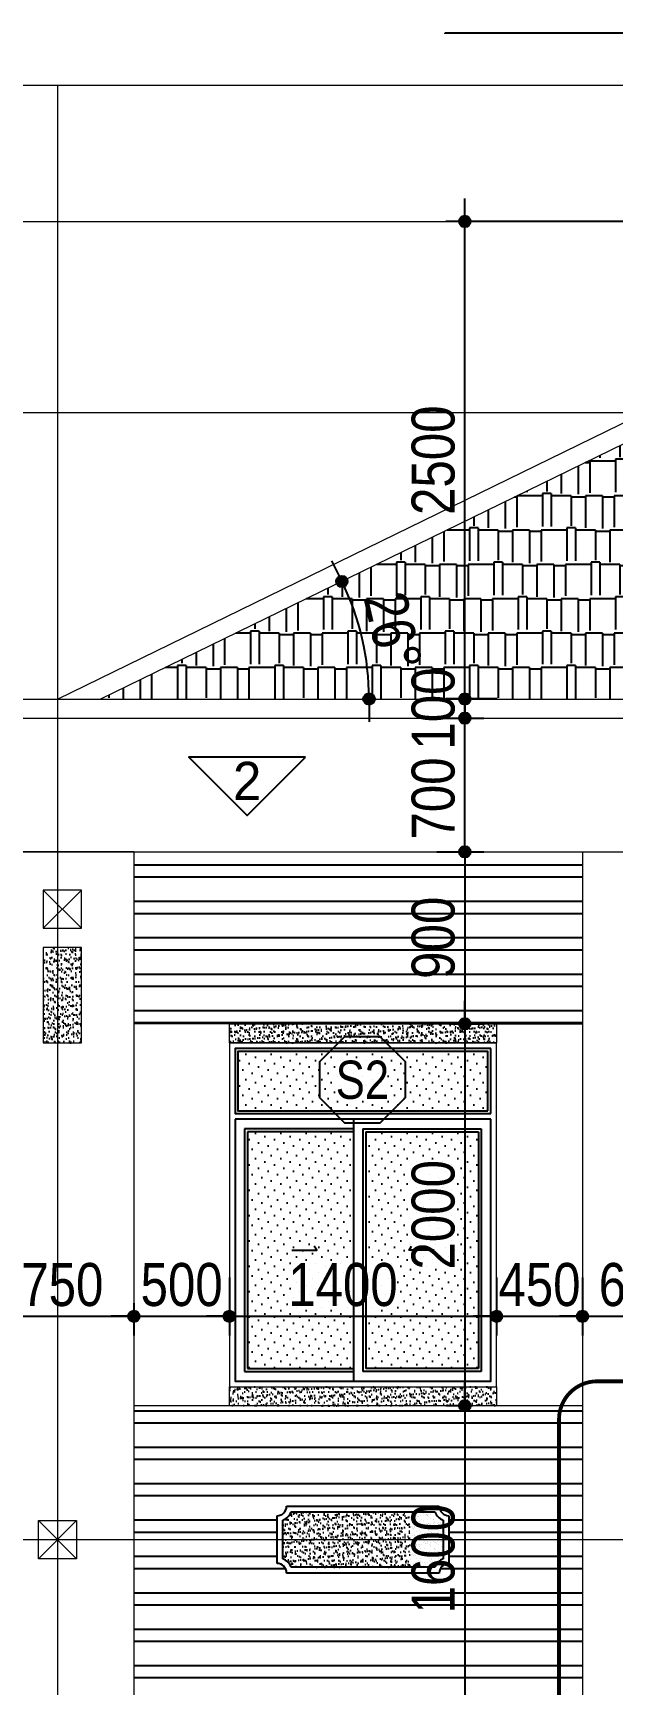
# Model space of a CAD drawing. Extents: x -79995 to 347433, y -157641 to 104789.
# Drawn here: x -13230 to -10192, y -23305 to -14658 of the extents above; entities that cross this region are included whole.
import ezdxf
from ezdxf.enums import TextEntityAlignment as Align

# ---------------------------------------------------------------- set-up
doc = ezdxf.new("R2010")
doc.units = 0
doc.linetypes.add('ACAD_ISO10W100', pattern=[18, 12, -3, 0, -3])
doc.linetypes.add('DASHED2', pattern=[0.375, 0.25, -0.125])
doc.layers.get('DEFPOINTS').update_dxf_attribs({"linetype": 'CONTINUOUS'})
for name, color, linetype in [('daucat', 220, 'CONTINUOUS'), ('DIM', 1, 'CONTINUOUS'), ('DOOR', 20, 'CONTINUOUS'), ('HACTH', 8, 'CONTINUOUS'), ('HATCH', 8, 'CONTINUOUS'), ('HATCHNGOI', 22, 'CONTINUOUS'), ('KINH 1', 142, 'CONTINUOUS'), ('netthay', 2, 'CONTINUOUS'), ('TAGS', 60, 'CONTINUOUS'), ('TEXT', 7, 'CONTINUOUS')]:
    doc.layers.add(name, color=color, linetype=linetype)
doc.layers.add('NET-THAY', color=2, linetype='CONTINUOUS', lineweight=13)
doc.layers.add('TRUC', color=24, linetype='CONTINUOUS', lineweight=0)
doc.styles.add('AVO', font='')
doc.styles.add('HEL-CONDENSE', font='')
doc.styles.add('VNI-HELVE-CONDENSEN', font='')
doc.styles.get('AVO').set_extended_font_data('VNI-Avo')
doc.styles.get('HEL-CONDENSE').set_extended_font_data('VNI-Helve-Condense')
doc.styles.get('VNI-HELVE-CONDENSEN').set_extended_font_data('VNI-Helve-Condense')
doc.dimstyles.new('D100', dxfattribs={"dimtxt": 225, "dimasz": 1.2, "dimexe": 100, "dimexo": 0, "dimgap": 50, "dimtad": 1, "dimdec": 0, "dimzin": 13, "dimdsep": 46, "dimtxsty": 'HEL-CONDENSE', "dimblk": 'D50', "dimcen": 0, "dimclrd": 1, "dimclre": 1, "dimclrt": 7, "dimadec": 0, "dimazin": 0, "dimtfac": 1, "dimtdec": 0, "dimtmove": 0, "dimatfit": 3, "dimldrblk": 'D50', "dimfxl": 1, "dimtolj": 1, "dimtzin": 13, "dimarcsym": 0})
pattern_1 = [(180, (-175482.64, -528282.38), (-1e-14, -190.5), []), (180, (-175546.14, -528218.88), (-1e-14, -190.5), [])]
pattern_2 = [(37.5, (-1312078.223, -316844.446), (-1.2000235, 36.7059928), [0, -28.956, 0, -32.385, 0, -30.95625]), (7.5, (-1312078.223, -316844.446), (33.7142462, 53.7618825), [0, -15.621, 0, -26.0985, 0, -10.00125]), (327.5, (-1312101.654, -316844.446), (59.3244278, 0.10778885), [0, -9.525, 0, -34.29, 0, -44.7675]), (317.5, (-1312101.654, -316844.446), (57.266734, 16.7196992), [0, -4.7625, 0, -22.479, 0, -25.7175])]

# ---------------------------------------------------------------- blocks, each defined once
blk = doc.blocks.new('KH-CUADI')
at = {"layer": 'TAGS'}
blk.add_lwpolyline([(-124, 300), (-300, 124), (-300, -124), (-124, -300), (124, -300), (300, -124), (300, 124), (124, 300)], close=True, dxfattribs=at)
at = {"layer": 'TAGS', "style": 'VNI-HELVE-CONDENSEN'}
blk.add_attdef('D', text='', height=300, dxfattribs=at).set_placement((0, 0), align=Align.MIDDLE)
blk = doc.blocks.new('A$C5F62150E')
at = {"layer": 'KINH 1'}
h = blk.add_hatch(dxfattribs=at)
h.set_pattern_fill('DOTS', color=256, scale=750, angle=45, style=0)
h.set_pattern_definition([(45, (0, 0), (-16.5728, 49.71845), [0, -46.875])])
h.paths.add_polyline_path([(2528.9, 1072.2), (1218.9, 1072.2), (1218.9, 762.2), (2528.9, 762.2)])
h.paths.add_polyline_path([(1823.9, 652.2), (1268.9, 652.2), (1268.9, -587.8), (1823.9, -587.8)])
h.paths.add_polyline_path([(2478.9, 652.2), (1888.9, 652.2), (1888.9, -587.8), (2478.9, -587.8)])
at = {"layer": 'DOOR'}
for p, q in [((2543.9, 747.2), (2543.9, 1087.2)), ((2543.9, 717.2), (1203.9, 717.2)), ((1823.9, 717.2), (1823.9, -652.8)), ((1823.9, 667.2), (1253.9, 667.2)), ((1253.9, 667.2), (1253.9, -602.8)), ((1873.9, 667.2), (1873.9, -602.8)), ((1873.9, 667.2), (2493.9, 667.2)), ((2493.9, 667.2), (2493.9, -602.8)), ((1253.9, -602.8), (1823.9, -602.8)), ((2493.9, -602.8), (1873.9, -602.8))]:
    blk.add_line(p, q, dxfattribs=at)
at = {"layer": 'DOOR', "color": 8}
for p, q in [((1823.9, 652.2), (1268.9, 652.2)), ((1268.9, 652.2), (1268.9, -587.8)), ((1888.9, 652.2), (1888.9, -587.8)), ((1888.9, 652.2), (2478.9, 652.2)), ((2478.9, 652.2), (2478.9, -587.8)), ((1268.9, -587.8), (1823.9, -587.8)), ((2478.9, -587.8), (1888.9, -587.8))]:
    blk.add_line(p, q, dxfattribs=at)
at = {"layer": 'DOOR'}
for points in [[(2543.9, 1087.2), (1203.9, 1087.2), (1203.9, 747.2), (2543.9, 747.2)], [(1203.9, 717.2), (1203.9, -652.8), (2543.9, -652.8), (2543.9, 717.2)], [(1501.6, 32.3), (1632, 32.3), (1618.7, 53)], [(2246.2, 32.3), (2115.8, 32.3), (2129.1, 53)]]:
    blk.add_lwpolyline(points, dxfattribs=at)
at = {"layer": 'DOOR', "color": 8}
blk.add_lwpolyline([(2528.9, 762.2), (2528.9, 1072.2), (1218.9, 1072.2), (1218.9, 762.2), (2528.9, 762.2)], close=True, dxfattribs=at)
at = {"layer": 'NET-THAY'}
for p, q in [((1173.9, 1117.2), (2573.9, 1117.2)), ((2573.9, -682.8), (2573.9, 1117.2)), ((1173.9, -682.8), (2573.9, -682.8))]:
    blk.add_line(p, q, dxfattribs=at)
blk.add_lwpolyline([(1173.9, 1117.2), (1173.9, -682.8)], dxfattribs=at)
at = {"layer": 'TAGS', "linetype": 'Continuous'}
ref = blk.add_blockref('KH-CUADI', (1871, 924.3), dxfattribs=dict(at, xscale=0.75, yscale=0.75, zscale=0.75, rotation=180))
ref.add_attrib('D', 'S2', dxfattribs={"color": 7, "height": 200, "style": 'VNI-HELVE-CONDENSEN'}).set_placement((1871, 924.3), align=Align.MIDDLE)
blk = doc.blocks.new('D50')
at = {"layer": 'DIM'}
blk.add_hatch(color=256, dxfattribs=at).paths.add_polyline_path([(25, 0, 1), (-25, 0, 1)])
blk.add_line((25, 0), (100, 0), dxfattribs=at)
blk.add_circle((0, 0), 25, dxfattribs=at)
blk = doc.blocks.new('*D647')
at = {"layer": 'DEFPOINTS', "color": 0, "linetype": 'Continuous', "transparency": 16777216}
for p in [(-13451.5, -21306.1), (-12701.5, -21306.1), (-12701.5, -21375.6)]:
    blk.add_point(p, dxfattribs=at)
at = {"layer": 'DIM', "color": 1, "linetype": 'Continuous', "lineweight": -2, "transparency": 16777216}
for p, q in [((-13451.5, -21306.1), (-13451.5, -21475.6)), ((-12701.5, -21306.1), (-12701.5, -21475.6)), ((-13450.3, -21375.6), (-12702.7, -21375.6))]:
    blk.add_line(p, q, dxfattribs=at)
at = {"layer": 'DIM', "color": 1, "linetype": 'Continuous', "lineweight": -2, "transparency": 16777216, "xscale": 1.199999999999999, "yscale": 1.199999999999999, "zscale": 1.199999999999999, "rotation": 180}
blk.add_blockref('D50', (-13451.5, -21375.6), dxfattribs=at)
at = {"layer": 'DIM', "color": 1, "linetype": 'Continuous', "lineweight": -2, "transparency": 16777216, "xscale": 1.199999999999999, "yscale": 1.199999999999999, "zscale": 1.199999999999999}
blk.add_blockref('D50', (-12701.5, -21375.6), dxfattribs=at)
at = {"layer": 'DIM', "color": 7, "linetype": 'Continuous', "transparency": 16777216, "insert": (-13076.5, -21210.7), "char_height": 225, "attachment_point": 5, "style": 'HEL-CONDENSE'}
blk.add_mtext('\\A1;750', dxfattribs=at)
blk = doc.blocks.new('*D648')
at = {"layer": 'DEFPOINTS', "color": 0, "linetype": 'Continuous', "transparency": 16777216}
for p in [(-12201.5, -21171.9), (-12701.5, -21306.1), (-12201.5, -21375.6)]:
    blk.add_point(p, dxfattribs=at)
at = {"layer": 'DIM', "color": 1, "linetype": 'Continuous', "lineweight": -2, "transparency": 16777216}
for p, q in [((-12201.5, -21171.9), (-12201.5, -21475.6)), ((-12701.5, -21306.1), (-12701.5, -21475.6)), ((-12700.3, -21375.6), (-12202.7, -21375.6))]:
    blk.add_line(p, q, dxfattribs=at)
at = {"layer": 'DIM', "color": 1, "linetype": 'Continuous', "lineweight": -2, "transparency": 16777216, "xscale": 1.199999999999999, "yscale": 1.199999999999999, "zscale": 1.199999999999999, "rotation": 180}
blk.add_blockref('D50', (-12701.5, -21375.6), dxfattribs=at)
at = {"layer": 'DIM', "color": 1, "linetype": 'Continuous', "lineweight": -2, "transparency": 16777216, "xscale": 1.199999999999999, "yscale": 1.199999999999999, "zscale": 1.199999999999999}
blk.add_blockref('D50', (-12201.5, -21375.6), dxfattribs=at)
at = {"layer": 'DIM', "color": 7, "linetype": 'Continuous', "transparency": 16777216, "insert": (-12451.5, -21210.7), "char_height": 225, "attachment_point": 5, "style": 'HEL-CONDENSE'}
blk.add_mtext('\\A1;500', dxfattribs=at)
blk = doc.blocks.new('*D649')
at = {"layer": 'DEFPOINTS', "color": 0, "linetype": 'Continuous', "transparency": 16777216}
for p in [(-12201.5, -21171.9), (-10801.5, -21171.9), (-10801.5, -21375.6)]:
    blk.add_point(p, dxfattribs=at)
at = {"layer": 'DIM', "color": 1, "linetype": 'Continuous', "lineweight": -2, "transparency": 16777216}
for p, q in [((-12201.5, -21171.9), (-12201.5, -21475.6)), ((-10801.5, -21171.9), (-10801.5, -21475.6)), ((-12200.3, -21375.6), (-10802.7, -21375.6))]:
    blk.add_line(p, q, dxfattribs=at)
at = {"layer": 'DIM', "color": 1, "linetype": 'Continuous', "lineweight": -2, "transparency": 16777216, "xscale": 1.199999999999999, "yscale": 1.199999999999999, "zscale": 1.199999999999999, "rotation": 180}
blk.add_blockref('D50', (-12201.5, -21375.6), dxfattribs=at)
at = {"layer": 'DIM', "color": 1, "linetype": 'Continuous', "lineweight": -2, "transparency": 16777216, "xscale": 1.199999999999999, "yscale": 1.199999999999999, "zscale": 1.199999999999999}
blk.add_blockref('D50', (-10801.5, -21375.6), dxfattribs=at)
at = {"layer": 'DIM', "color": 7, "linetype": 'Continuous', "transparency": 16777216, "insert": (-11606.2, -21210.7), "char_height": 225, "attachment_point": 5, "style": 'HEL-CONDENSE'}
blk.add_mtext('\\A1;1400', dxfattribs=at)
blk = doc.blocks.new('*D650')
at = {"layer": 'DEFPOINTS', "color": 0, "linetype": 'Continuous', "transparency": 16777216}
for p in [(-10801.5, -21171.9), (-10351.5, -21171.9), (-10351.5, -21375.6)]:
    blk.add_point(p, dxfattribs=at)
at = {"layer": 'DIM', "color": 1, "linetype": 'Continuous', "lineweight": -2, "transparency": 16777216}
for p, q in [((-10801.5, -21171.9), (-10801.5, -21475.6)), ((-10351.5, -21171.9), (-10351.5, -21475.6)), ((-10800.3, -21375.6), (-10352.7, -21375.6))]:
    blk.add_line(p, q, dxfattribs=at)
at = {"layer": 'DIM', "color": 1, "linetype": 'Continuous', "lineweight": -2, "transparency": 16777216, "xscale": 1.199999999999999, "yscale": 1.199999999999999, "zscale": 1.199999999999999, "rotation": 180}
blk.add_blockref('D50', (-10801.5, -21375.6), dxfattribs=at)
at = {"layer": 'DIM', "color": 1, "linetype": 'Continuous', "lineweight": -2, "transparency": 16777216, "xscale": 1.199999999999999, "yscale": 1.199999999999999, "zscale": 1.199999999999999}
blk.add_blockref('D50', (-10351.5, -21375.6), dxfattribs=at)
at = {"layer": 'DIM', "color": 7, "linetype": 'Continuous', "transparency": 16777216, "insert": (-10576.5, -21210.7), "char_height": 225, "attachment_point": 5, "style": 'HEL-CONDENSE'}
blk.add_mtext('\\A1;450', dxfattribs=at)
blk = doc.blocks.new('*D651')
at = {"layer": 'DEFPOINTS', "color": 0, "linetype": 'Continuous', "transparency": 16777216}
for p in [(-9751.5, -21096.8), (-10351.5, -21171.9), (-9751.5, -21375.6)]:
    blk.add_point(p, dxfattribs=at)
at = {"layer": 'DIM', "color": 1, "linetype": 'Continuous', "lineweight": -2, "transparency": 16777216}
for p, q in [((-9751.5, -21096.8), (-9751.5, -21475.6)), ((-10351.5, -21171.9), (-10351.5, -21475.6)), ((-10350.3, -21375.6), (-9752.7, -21375.6))]:
    blk.add_line(p, q, dxfattribs=at)
at = {"layer": 'DIM', "color": 1, "linetype": 'Continuous', "lineweight": -2, "transparency": 16777216, "xscale": 1.199999999999999, "yscale": 1.199999999999999, "zscale": 1.199999999999999, "rotation": 180}
blk.add_blockref('D50', (-10351.5, -21375.6), dxfattribs=at)
at = {"layer": 'DIM', "color": 1, "linetype": 'Continuous', "lineweight": -2, "transparency": 16777216, "xscale": 1.199999999999999, "yscale": 1.199999999999999, "zscale": 1.199999999999999}
blk.add_blockref('D50', (-9751.5, -21375.6), dxfattribs=at)
at = {"layer": 'DIM', "color": 7, "linetype": 'Continuous', "transparency": 16777216, "insert": (-10051.5, -21210.7), "char_height": 225, "attachment_point": 5, "style": 'HEL-CONDENSE'}
blk.add_mtext('\\A1;600', dxfattribs=at)
blk = doc.blocks.new('*D719')
at = {"layer": 'DEFPOINTS', "color": 0, "linetype": 'Continuous', "transparency": 16777216}
for p in [(-11050.4, -18944.2), (-11050.4, -19844.2), (-10967.6, -19844.2)]:
    blk.add_point(p, dxfattribs=at)
at = {"layer": 'DIM', "color": 1, "linetype": 'Continuous', "lineweight": -2, "transparency": 16777216}
for p, q in [((-11050.4, -18944.2), (-10867.6, -18944.2)), ((-10967.6, -18945.4), (-10967.6, -19843)), ((-11050.4, -19844.2), (-10867.6, -19844.2))]:
    blk.add_line(p, q, dxfattribs=at)
at = {"layer": 'DIM', "color": 1, "linetype": 'Continuous', "lineweight": -2, "transparency": 16777216, "xscale": 1.199999999999999, "yscale": 1.199999999999999, "zscale": 1.199999999999999}
for p, rotation in [((-10967.6, -18944.2), 90), ((-10967.6, -19844.2), 270)]:
    blk.add_blockref('D50', p, dxfattribs=dict(at, rotation=rotation))
at = {"layer": 'DIM', "color": 7, "linetype": 'Continuous', "transparency": 16777216, "insert": (-11132.5, -19394.2), "char_height": 225, "attachment_point": 5, "rotation": 90, "style": 'HEL-CONDENSE'}
blk.add_mtext('\\A1;900', dxfattribs=at)
blk = doc.blocks.new('*D720')
at = {"layer": 'DEFPOINTS', "color": 0, "linetype": 'Continuous', "transparency": 16777216}
for p in [(-11050.4, -19844.2), (-10967.6, -21844.2), (-10967.6, -21844.2)]:
    blk.add_point(p, dxfattribs=at)
at = {"layer": 'DIM', "color": 1, "linetype": 'Continuous', "lineweight": -2, "transparency": 16777216}
for p, q in [((-11050.4, -19844.2), (-10867.6, -19844.2)), ((-10967.6, -19845.4), (-10967.6, -21843)), ((-10967.6, -21844.2), (-11067.6, -21844.2))]:
    blk.add_line(p, q, dxfattribs=at)
at = {"layer": 'DIM', "color": 1, "linetype": 'Continuous', "lineweight": -2, "transparency": 16777216, "xscale": 1.199999999999999, "yscale": 1.199999999999999, "zscale": 1.199999999999999}
for p, rotation in [((-10967.6, -19844.2), 90), ((-10967.6, -21844.2), 270)]:
    blk.add_blockref('D50', p, dxfattribs=dict(at, rotation=rotation))
at = {"layer": 'DIM', "color": 7, "linetype": 'Continuous', "transparency": 16777216, "insert": (-11132.5, -20844.2), "char_height": 225, "attachment_point": 5, "rotation": 90, "style": 'HEL-CONDENSE'}
blk.add_mtext('\\A1;2000', dxfattribs=at)
blk = doc.blocks.new('*D721')
at = {"layer": 'DEFPOINTS', "color": 0, "linetype": 'Continuous', "transparency": 16777216}
for p in [(-10967.6, -21844.2), (-10967.6, -23444.2), (-10967.6, -23444.2)]:
    blk.add_point(p, dxfattribs=at)
at = {"layer": 'DIM', "color": 1, "linetype": 'Continuous', "lineweight": -2, "transparency": 16777216}
for p, q in [((-10967.6, -21844.2), (-11067.6, -21844.2)), ((-10967.6, -21845.4), (-10967.6, -23443)), ((-10967.6, -23444.2), (-11067.6, -23444.2))]:
    blk.add_line(p, q, dxfattribs=at)
at = {"layer": 'DIM', "color": 1, "linetype": 'Continuous', "lineweight": -2, "transparency": 16777216, "xscale": 1.199999999999999, "yscale": 1.199999999999999, "zscale": 1.199999999999999}
for p, rotation in [((-10967.6, -21844.2), 90), ((-10967.6, -23444.2), 270)]:
    blk.add_blockref('D50', p, dxfattribs=dict(at, rotation=rotation))
at = {"layer": 'DIM', "color": 7, "linetype": 'Continuous', "transparency": 16777216, "insert": (-11132.5, -22644.2), "char_height": 225, "attachment_point": 5, "rotation": 90, "style": 'HEL-CONDENSE'}
blk.add_mtext('\\A1;1600', dxfattribs=at)
blk = doc.blocks.new('*D726')
at = {"layer": 'DEFPOINTS', "color": 0, "linetype": 'Continuous', "transparency": 16777216}
for p in [(-11115, -18244.2), (-10967.6, -18244.2), (-11115, -18944.2)]:
    blk.add_point(p, dxfattribs=at)
at = {"layer": 'DIM', "color": 1, "linetype": 'Continuous', "lineweight": -2, "transparency": 16777216}
for p, q in [((-11115, -18244.2), (-10867.6, -18244.2)), ((-10967.6, -18943), (-10967.6, -18245.4)), ((-11115, -18944.2), (-10867.6, -18944.2))]:
    blk.add_line(p, q, dxfattribs=at)
at = {"layer": 'DIM', "color": 1, "linetype": 'Continuous', "lineweight": -2, "transparency": 16777216, "xscale": 1.199999999999999, "yscale": 1.199999999999999, "zscale": 1.199999999999999}
for p, rotation in [((-10967.6, -18244.2), 90), ((-10967.6, -18944.2), 270)]:
    blk.add_blockref('D50', p, dxfattribs=dict(at, rotation=rotation))
at = {"layer": 'DIM', "color": 7, "linetype": 'Continuous', "transparency": 16777216, "insert": (-11132.5, -18665.1), "char_height": 225, "attachment_point": 5, "rotation": 90, "style": 'HEL-CONDENSE'}
blk.add_mtext('\\A1;700', dxfattribs=at)
blk = doc.blocks.new('*D727')
at = {"layer": 'DEFPOINTS', "color": 0, "linetype": 'Continuous', "transparency": 16777216}
for p in [(-10967.6, -18144.2), (-10798.2, -18144.2), (-11115, -18244.2)]:
    blk.add_point(p, dxfattribs=at)
at = {"layer": 'DIM', "color": 1, "linetype": 'Continuous', "lineweight": -2, "transparency": 16777216}
for p, q in [((-10798.2, -18144.2), (-11067.6, -18144.2)), ((-10967.6, -18143), (-10967.6, -18141.8)), ((-10967.6, -18244.2), (-10967.6, -18144.2)), ((-11115, -18244.2), (-10867.6, -18244.2)), ((-10967.6, -18245.4), (-10967.6, -18246.6))]:
    blk.add_line(p, q, dxfattribs=at)
at = {"layer": 'DIM', "color": 1, "linetype": 'Continuous', "lineweight": -2, "transparency": 16777216, "xscale": 1.199999999999999, "yscale": 1.199999999999999, "zscale": 1.199999999999999}
for p, rotation in [((-10967.6, -18144.2), 270), ((-10967.6, -18244.2), 90)]:
    blk.add_blockref('D50', p, dxfattribs=dict(at, rotation=rotation))
at = {"layer": 'DIM', "color": 7, "linetype": 'Continuous', "transparency": 16777216, "insert": (-11132.5, -18194.2), "char_height": 225, "attachment_point": 5, "rotation": 90, "style": 'HEL-CONDENSE'}
blk.add_mtext('\\A1;100', dxfattribs=at)
blk = doc.blocks.new('*D728')
at = {"layer": 'DEFPOINTS', "color": 0, "linetype": 'Continuous', "transparency": 16777216}
for p in [(-10967.6, -15644.2), (-9858.9, -15644.2), (-10798.2, -18144.2)]:
    blk.add_point(p, dxfattribs=at)
at = {"layer": 'DIM', "color": 1, "linetype": 'Continuous', "lineweight": -2, "transparency": 16777216}
for p, q in [((-9858.9, -15644.2), (-11067.6, -15644.2)), ((-10967.6, -18143), (-10967.6, -15645.4)), ((-10798.2, -18144.2), (-11067.6, -18144.2))]:
    blk.add_line(p, q, dxfattribs=at)
at = {"layer": 'DIM', "color": 1, "linetype": 'Continuous', "lineweight": -2, "transparency": 16777216, "xscale": 1.199999999999999, "yscale": 1.199999999999999, "zscale": 1.199999999999999}
for p, rotation in [((-10967.6, -15644.2), 90), ((-10967.6, -18144.2), 270)]:
    blk.add_blockref('D50', p, dxfattribs=dict(at, rotation=rotation))
at = {"layer": 'DIM', "color": 7, "linetype": 'Continuous', "transparency": 16777216, "insert": (-11132.5, -16894.2), "char_height": 225, "attachment_point": 5, "rotation": 90, "style": 'HEL-CONDENSE'}
blk.add_mtext('\\A1;2500', dxfattribs=at)
blk = doc.blocks.new('TUONG-NAM')
at = {"layer": 'TAGS'}
blk.add_lwpolyline([(-453, -453), (453, -453), (0, 0)], close=True, dxfattribs=at)
at = {"layer": 'TAGS', "linetype": 'Continuous', "style": 'AVO'}
blk.add_attdef('KH-TUONG', text='', height=250, dxfattribs=at).set_placement((0, -269), align=Align.MIDDLE_CENTER)
blk = doc.blocks.new('*D751')
at = {"layer": 'DEFPOINTS', "color": 0, "linetype": 'Continuous', "transparency": 16777216}
for p in [(-7952.7, -15744.2), (-11485.6, -17932.7), (-14051.5, -18144.2), (-12873.4, -18144.2), (809.7, -18144.2)]:
    blk.add_point(p, dxfattribs=at)
at = {"layer": 'DIM', "color": 1, "linetype": 'Continuous', "lineweight": -2, "transparency": 16777216}
blk.add_arc((-12873.4, -18144.2), 1403.8, 0.04898, 25.95102, dxfattribs=at)
at = {"layer": 'DIM', "color": 1, "linetype": 'Continuous', "lineweight": -2, "transparency": 16777216, "xscale": 1.199999999999999, "yscale": 1.199999999999999, "zscale": 1.199999999999999}
for p, rotation in [((-11611.7, -17528.8), 115.975511560504), ((-11469.6, -18144.2), 270.024488439497)]:
    blk.add_blockref('D50', p, dxfattribs=dict(at, rotation=rotation))
at = {"layer": 'DIM', "color": 7, "linetype": 'Continuous', "transparency": 16777216, "insert": (-11344.9, -17791.4), "char_height": 225, "attachment_point": 5, "rotation": 283, "style": 'HEL-CONDENSE'}
blk.add_mtext('\\A1;26°', dxfattribs=at)

msp = doc.modelspace()

# ---------------------------------------------------------------- hatches: boundary and pattern name
at = {"layer": 'HACTH'}
h = msp.add_hatch(dxfattribs=at)
h.set_pattern_fill('ANSI32', color=256, scale=20, angle=135, style=0)
h.set_pattern_definition(pattern_1)
h.paths.add_polyline_path([(-801.548, -19844.245), (898.452, -19844.245), (898.452, -18944.245), (-801.548, -18944.245)])
h.paths.add_polyline_path([(-3801.548, -19844.245), (-1401.548, -19844.245), (-1401.548, -18944.245), (-3801.548, -18944.245)])
h.paths.add_polyline_path([(-6801.548, -19844.245), (-4401.548, -19844.245), (-4401.548, -18944.245), (-6801.548, -18944.245)])
h.paths.add_polyline_path([(-9751.548, -19844.245), (-7401.548, -19844.245), (-7401.548, -18944.245), (-9751.548, -18944.245)])
h.paths.add_polyline_path([(-12701.548, -19844.245), (-10351.548, -19844.245), (-10351.548, -18944.245), (-12701.548, -18944.245)])
h = msp.add_hatch(dxfattribs=at)
h.set_pattern_fill('ANSI32', color=256, scale=20, angle=135, style=0)
h.set_pattern_definition(pattern_1)
h.paths.add_polyline_path([(-10351.548, -21844.245), (-12701.548, -21844.245), (-12701.548, -22544.245), (-11951.548, -22544.245), (-11951.548, -22419.245, 0.41421356), (-11901.548, -22369.245), (-11101.548, -22369.245, 0.41421356), (-11051.548, -22419.245), (-11051.548, -22544.245), (-10351.548, -22544.245)])
h.paths.add_polyline_path([(-7401.548, -21844.245), (-9751.548, -21844.245), (-9751.548, -22544.245), (-9051.548, -22544.245), (-9051.548, -22419.245, 0.41421356), (-9001.548, -22369.245), (-8201.548, -22369.245, 0.41421356), (-8151.548, -22419.245), (-8151.548, -22544.245), (-7401.548, -22544.245)])
h.paths.add_polyline_path([(-4401.548, -21844.245), (-6801.548, -21844.245), (-6801.548, -22544.245), (-6051.548, -22544.245), (-6051.548, -22419.245, 0.41421356), (-6001.548, -22369.245), (-5201.548, -22369.245, 0.41421356), (-5151.548, -22419.245), (-5151.548, -22544.245), (-4401.548, -22544.245)])
h.paths.add_polyline_path([(1097.129, -22359.642), (5770.555, -22359.642), (5770.555, -22813.762), (1097.129, -22813.762)], flags=9)
edge = h.paths.add_edge_path()
edge.add_line((-12701.548, -23444.245), (-10351.548, -23444.245))
edge.add_line((-10351.548, -23444.245), (-10351.548, -22544.245))
edge.add_line((-10351.548, -22544.245), (-11051.548, -22544.245))
edge.add_line((-11051.548, -22544.245), (-11051.548, -22669.245))
edge.add_arc((-11051.548, -22719.245), 50, 90, 180)
edge.add_line((-11101.548, -22719.245), (-11901.548, -22719.245))
edge.add_arc((-11951.548, -22719.245), 50, 0, 90)
edge.add_line((-11951.548, -22669.245), (-11951.548, -22544.245))
edge.add_line((-11951.548, -22544.245), (-12701.548, -22544.245))
edge.add_line((-12701.548, -22544.245), (-12701.548, -23444.245))
edge = h.paths.add_edge_path()
edge.add_line((-9751.548, -23444.245), (-7401.548, -23444.245))
edge.add_line((-7401.548, -23444.245), (-7401.548, -22544.245))
edge.add_line((-7401.548, -22544.245), (-8151.548, -22544.245))
edge.add_line((-8151.548, -22544.245), (-8151.548, -22669.245))
edge.add_arc((-8151.548, -22719.245), 50, 90, 180)
edge.add_line((-8201.548, -22719.245), (-9001.548, -22719.245))
edge.add_arc((-9051.548, -22719.245), 50, 0, 90)
edge.add_line((-9051.548, -22669.245), (-9051.548, -22544.245))
edge.add_line((-9051.548, -22544.245), (-9751.548, -22544.245))
edge.add_line((-9751.548, -22544.245), (-9751.548, -23444.245))
edge = h.paths.add_edge_path()
edge.add_line((-6801.548, -23444.245), (-4401.548, -23444.245))
edge.add_line((-4401.548, -23444.245), (-4401.548, -22544.245))
edge.add_line((-4401.548, -22544.245), (-5151.548, -22544.245))
edge.add_line((-5151.548, -22544.245), (-5151.548, -22669.245))
edge.add_arc((-5151.548, -22719.245), 50, 90, 180)
edge.add_line((-5201.548, -22719.245), (-6001.548, -22719.245))
edge.add_arc((-6051.548, -22719.245), 50, 0, 90)
edge.add_line((-6051.548, -22669.245), (-6051.548, -22544.245))
edge.add_line((-6051.548, -22544.245), (-6801.548, -22544.245))
edge.add_line((-6801.548, -22544.245), (-6801.548, -23444.245))
at = {"layer": 'HATCH'}
h = msp.add_hatch(dxfattribs=at)
h.set_pattern_fill('AR-SAND', color=256, scale=0.75, style=0)
h.set_pattern_definition(pattern_2)
h.paths.add_polyline_path([(-13176.548, -19944.245), (-12976.548, -19944.245), (-12976.548, -19444.245), (-13176.548, -19444.245)])
h = msp.add_hatch(dxfattribs=at)
h.set_pattern_fill('AR-SAND', color=256, scale=0.75, style=0)
h.set_pattern_definition(pattern_2)
h.paths.add_polyline_path([(-12201.548, -19844.245), (-10801.548, -19844.245), (-10801.548, -19944.245), (-12201.548, -19944.245)])
h = msp.add_hatch(dxfattribs=at)
h.set_pattern_fill('AR-SAND', color=256, scale=0.75, style=0)
h.set_pattern_definition(pattern_2)
h.paths.add_polyline_path([(-12201.548, -21744.245), (-10801.548, -21744.245), (-10801.548, -21844.245), (-12201.548, -21844.245)])
h = msp.add_hatch(dxfattribs=at)
h.set_pattern_fill('AR-SAND', color=256, scale=0.75, style=0)
h.set_pattern_definition(pattern_2)
h.paths.add_polyline_path([(-11125.71, -22399.245), (-11877.386, -22399.245, -0.20323136), (-11921.548, -22443.407), (-11921.548, -22645.083, -0.20323136), (-11877.386, -22689.245), (-11125.71, -22689.245, -0.20323136), (-11081.548, -22645.083), (-11081.548, -22443.407, -0.20323136)])
at = {"layer": 'HATCHNGOI'}
h = msp.add_hatch(dxfattribs=at)
h.set_pattern_fill('AR-RSHKE', color=34, scale=15, angle=180, style=0)
h.set_pattern_definition([(180, (-1056383.75, 273259.78), (-382.5, -180), [90, -75, 105, -45, 135, -60]), (180, (-1056473.75, 273252.28), (-382.5, -180), [75, -285, 60, -90]), (180, (-1056653.75, 273271.03), (-382.5, -180), [45, -465]), (270, (-1056383.75, 273259.78), (127.5, -180), [172.5, -547.5]), (270, (-1056473.75, 273259.78), (127.5, -180), [168.75, -551.25]), (270, (-1056548.75, 273259.78), (127.5, -180), [157.5, -562.5]), (270, (-1056653.75, 273271.03), (127.5, -180), [172.5, -547.5]), (270, (-1056698.75, 273271.03), (127.5, -180), [172.5, -547.5]), (270, (-1056833.75, 273259.78), (127.5, -180), [165, -555])])
h.paths.add_polyline_path([(-10101.548, -16748.805), (-10101.548, -18144.245), (-7324.282, -18144.245)])
h.paths.add_polyline_path([(-10101.548, -16792.307), (-12873.43, -18144.245), (-10101.548, -18144.245)])

# ---------------------------------------------------------------- linework, layer by layer
at = {"layer": 'daucat', "linetype": 'DASHED2', "ltscale": 500, "const_width": 20}
msp.add_lwpolyline([(-10274.449, -21715.736), (-6850.27, -21715.736, -0.41421356), (-6650.27, -21915.736), (-6650.27, -23525.436, -0.41421356), (-6850.27, -23725.436), (-10274.449, -23725.436, -0.41421356), (-10474.449, -23525.436), (-10474.449, -21915.736, -0.41421356)], format="xyb", close=True, dxfattribs=at)
at = {"layer": 'NET-THAY'}
for p, q in [((-13101.548, -18144.245), (-7975.788, -15644.245)), ((-12878.813, -18144.245), (-10057.614, -16770.88)), ((-14051.548, -18144.245), (809.68, -18144.245)), ((-14051.548, -18244.245), (843.991, -18244.245)), ((-14001.548, -18944.245), (588.134, -18944.245)), ((-12701.548, -18944.245), (-13301.548, -18944.245)), ((-12201.548, -19844.245), (-12701.548, -19844.245)), ((-10801.548, -19844.245), (-10351.543, -19844.245)), ((-10351.548, -21844.245), (-12701.548, -21844.245))]:
    msp.add_line(p, q, dxfattribs=at)
for points in [[(-14001.548, -18244.245), (298.452, -18244.245)], [(-12701.548, -18944.245), (-12701.548, -26494.245)], [(-10351.548, -18944.245), (-10351.548, -28244.245)], [(-12976.548, -19144.245), (-13176.548, -19144.245), (-13176.548, -19344.245), (-12976.548, -19344.245), (-12976.548, -19144.245)], [(-13176.548, -19144.245), (-12976.548, -19344.245)], [(-12976.548, -19144.245), (-13176.548, -19344.245)], [(-12976.548, -19444.245), (-13176.548, -19444.245), (-13176.548, -19944.245), (-12976.548, -19944.245), (-12976.548, -19444.245)], [(-13201.548, -22444.245), (-13001.548, -22444.245), (-13001.548, -22644.245), (-13201.548, -22644.245), (-13201.548, -22444.245)], [(-13001.548, -22444.245), (-13201.548, -22644.245)], [(-13201.548, -22444.245), (-13001.548, -22644.245)]]:
    msp.add_lwpolyline(points, dxfattribs=at)
for points in [[(-12201.548, -19844.245), (-10801.548, -19844.245), (-10801.548, -19944.245), (-12201.548, -19944.245)], [(-12201.548, -21744.245), (-10801.548, -21744.245), (-10801.548, -21844.245), (-12201.548, -21844.245)]]:
    msp.add_lwpolyline(points, close=True, dxfattribs=at)
at = {"layer": 'netthay'}
for points in [[(-11901.548, -22369.245), (-11101.548, -22369.245)], [(-11951.548, -22669.245), (-11951.548, -22419.245)], [(-11921.548, -22645.083), (-11921.548, -22443.407)], [(-11877.386, -22399.245), (-11125.71, -22399.245)], [(-11081.548, -22443.407), (-11081.548, -22645.083)], [(-11051.548, -22419.245), (-11051.548, -22669.245)], [(-11101.548, -22719.245), (-11901.548, -22719.245)], [(-11125.71, -22689.245), (-11877.386, -22689.245)]]:
    msp.add_lwpolyline(points, dxfattribs=at)
for centre, radius, start, end in [((-11951.548, -22369.245), 50, 270, 0), ((-11051.548, -22369.245), 50, 180, 270), ((-11951.548, -22369.245), 80, 292.0243128, 337.9756872), ((-11051.548, -22369.245), 80, 202.0243128, 247.9756872), ((-11951.548, -22719.245), 80, 22.0243128, 67.9756872), ((-11051.548, -22719.245), 80, 112.0243128, 157.9756872), ((-11951.548, -22719.245), 50, 0, 90), ((-11051.548, -22719.245), 50, 90, 180)]:
    msp.add_arc(centre, radius, start, end, dxfattribs=at)
at = {"layer": 'TEXT'}
msp.add_lwpolyline([(-3517.325, -14658.261), (-11072.825, -14658.261), (-11072.825, -14658.261)], dxfattribs=at)
at = {"layer": 'TRUC', "linetype": 'ACAD_ISO10W100', "ltscale": 0.2}
for points in [[(-14631.329, -14931.59), (21295.344, -14931.59)], [(-13101.548, -14931.59), (-13101.548, -29294.245)], [(-14631.329, -15644.245), (21295.344, -15644.245)], [(-14631.329, -16644.245), (21295.344, -16644.245)], [(-14631.329, -18244.245), (21295.344, -18244.245)], [(-14631.329, -18944.245), (21295.344, -18944.245)], [(-14631.329, -22544.245), (21295.344, -22544.245)]]:
    msp.add_lwpolyline(points, dxfattribs=at)
msp.add_lwpolyline([(-14631.329, -14931.59), (21295.344, -14931.59), (21295.344, -29294.245), (-14631.329, -29294.245)], close=True, dxfattribs=at)

# ---------------------------------------------------------------- block references
at = {"layer": 'DOOR'}
msp.add_blockref('A$C5F62150E', (-13375.443, -21061.473), dxfattribs=at)
at = {"layer": 'TAGS', "linetype": 'Continuous'}
ref = msp.add_blockref('TUONG-NAM', (-12107.824, -18754.76), dxfattribs=dict(at, xscale=0.6749999998137355, yscale=0.6750000000174623, zscale=0.675, rotation=180))
ref.add_attrib('KH-TUONG', '2', dxfattribs={"color": 7, "linetype": 'Continuous', "height": 200, "style": 'AVO'}).set_placement((-12108.157, -18572.995), align=Align.MIDDLE_CENTER)

# ---------------------------------------------------------------- dimensions: what is measured, and where the dimension line sits
at = {"layer": 'DIM', "linetype": 'Continuous'}
for base, p1, p2, picture, middle in [((-10967.604, -15644.245), (-10798.247, -18144.245), (-9858.86, -15644.245), '*D728', (-11132.504, -16894.245)), ((-10967.604, -21844.245), (-11050.354, -19844.245), (-10967.604, -21844.245), '*D720', (-11132.504, -20844.245)), ((-10967.604, -23444.245), (-10967.604, -21844.245), (-10967.604, -23444.245), '*D721', (-11132.504, -22644.245))]:
    dim = msp.add_linear_dim(base=base, p1=p1, p2=p2, angle=90, dimstyle='D100', override={"dimtmove": 1}, dxfattribs=at)
    dim.commit()
    dim.dimension.update_dxf_attribs({"geometry": picture, "text_midpoint": middle})
dim = msp.add_angular_dim_2l(base=(-11485.635, -17932.709), line1=((-14051.548, -18144.245), (809.68, -18144.245)), line2=((-12873.43, -18144.245), (-7952.701, -15744.245)), dimstyle='D100', dxfattribs=at)
dim.commit()
dim.dimension.update_dxf_attribs({"geometry": '*D751', "text_midpoint": (-11344.912, -17791.359)})
dim = msp.add_linear_dim(base=(-10967.604, -18144.245), p1=(-11115.041, -18244.245), p2=(-10798.247, -18144.245), angle=90, dimstyle='D100', override={"dimtmove": 1}, dxfattribs=at)
dim.commit()
dim.dimension.update_dxf_attribs({"geometry": '*D727', "text_midpoint": (-10967.604, -18194.245), "dimtype": 160})
dim = msp.add_linear_dim(base=(-10967.604, -18244.245), p1=(-11115.041, -18944.245), p2=(-11115.041, -18244.245), angle=90, dimstyle='D100', dxfattribs=at)
dim.commit()
dim.dimension.update_dxf_attribs({"geometry": '*D726', "text_midpoint": (-10967.604, -18665.11), "dimtype": 160})
dim = msp.add_linear_dim(base=(-10967.604, -19844.245), p1=(-11050.354, -18944.245), p2=(-11050.354, -19844.245), angle=90, dimstyle='D100', dxfattribs=at)
dim.commit()
dim.dimension.update_dxf_attribs({"geometry": '*D719', "text_midpoint": (-11132.504, -19394.245)})
dim = msp.add_linear_dim(base=(-12701.548, -21375.63), p1=(-13451.548, -21306.066), p2=(-12701.548, -21306.066), dimstyle='D100', dxfattribs=at)
dim.commit()
dim.dimension.update_dxf_attribs({"geometry": '*D647', "text_midpoint": (-13076.548, -21210.73)})
for base, p1, p2, picture, middle in [((-12201.548, -21375.63), (-12701.548, -21306.066), (-12201.548, -21171.905), '*D648', (-12451.548, -21375.63)), ((-10801.548, -21375.63), (-12201.548, -21171.905), (-10801.548, -21171.905), '*D649', (-11606.162, -21375.63)), ((-10351.548, -21375.63), (-10801.548, -21171.905), (-10351.548, -21171.905), '*D650', (-10576.548, -21375.63))]:
    dim = msp.add_linear_dim(base=base, p1=p1, p2=p2, dimstyle='D100', override={"dimtmove": 1}, dxfattribs=at)
    dim.commit()
    dim.dimension.update_dxf_attribs({"geometry": picture, "text_midpoint": middle, "dimtype": 160})
dim = msp.add_linear_dim(base=(-9751.548, -21375.63), p1=(-10351.548, -21171.905), p2=(-9751.548, -21096.846), dimstyle='D100', override={"dimtmove": 1}, dxfattribs=at)
dim.commit()
dim.dimension.update_dxf_attribs({"geometry": '*D651', "text_midpoint": (-10051.548, -21210.73)})

doc.saveas('drawing.dxf')
